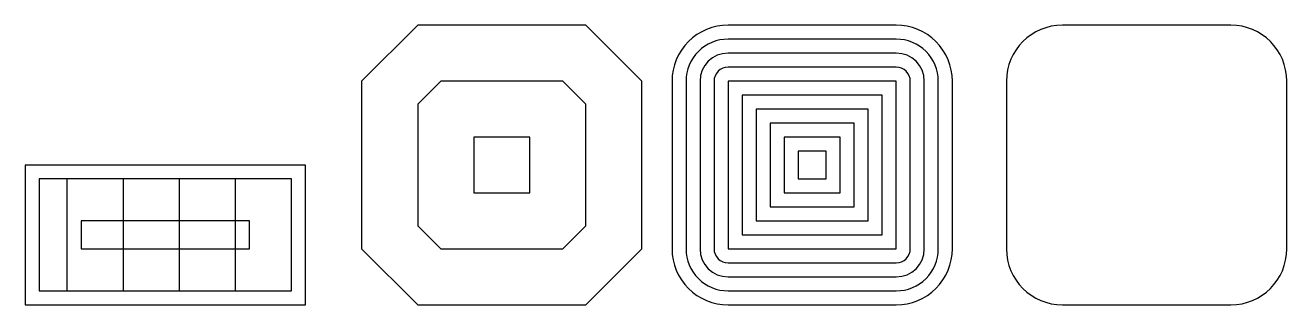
# Model space of a CAD drawing. Header units: millimetres. Extents: x 0 to 450, y 0 to 100.
import ezdxf

# ---------------------------------------------------------------- set-up
doc = ezdxf.new("R2010")
doc.units = ezdxf.units.MM

msp = doc.modelspace()

# ---------------------------------------------------------------- linework, layer by layer
for p, q in [((430, 100), (370, 100)), ((310.71, 90), (250.71, 90)), ((240.71, 80), (240.71, 20)), ((320.71, 20), (320.71, 80)), ((350, 80), (350, 20)), ((450, 20), (450, 80)), ((95, 45), (5, 45)), ((5, 45), (5, 5)), ((15, 5), (15, 45)), ((35, 5), (35, 45)), ((55, 5), (55, 45)), ((75, 5), (75, 45)), ((95, 5), (95, 45)), ((80, 30), (20, 30)), ((20, 30), (20, 20)), ((80, 20), (80, 30)), ((20, 20), (80, 20)), ((250.71, 10), (310.71, 10)), ((5, 5), (95, 5)), ((370, 0), (430, 0))]:
    msp.add_line(p, q)
for points in [[(120, 20), (140, 0), (200, 0), (220, 20), (220, 80), (200, 100), (140, 100), (120, 80)], [(140, 28.28), (148.28, 20), (191.72, 20), (200, 28.28), (200, 71.72), (191.72, 80), (148.28, 80), (140, 71.72)], [(250.71, 20), (310.71, 20), (310.71, 80), (250.71, 80)], [(255.71, 25), (305.71, 25), (305.71, 75), (255.71, 75)], [(260.71, 30), (300.71, 30), (300.71, 70), (260.71, 70)], [(265.71, 35), (295.71, 35), (295.71, 65), (265.71, 65)], [(160, 40), (180, 40), (180, 60), (160, 60)], [(270.71, 40), (290.71, 40), (290.71, 60), (270.71, 60)], [(275.71, 45), (285.71, 45), (285.71, 55), (275.71, 55)], [(0, 0), (100, 0), (100, 50), (0, 50)]]:
    msp.add_lwpolyline(points, close=True)
for points in [[(230.71, 20, 0.414214), (250.71, 0), (310.71, 0, 0.414214), (330.71, 20), (330.71, 80, 0.414214), (310.71, 100), (250.71, 100, 0.414214), (230.71, 80)], [(235.71, 20, 0.414214), (250.71, 5), (310.71, 5, 0.414214), (325.71, 20), (325.71, 80, 0.414214), (310.71, 95), (250.71, 95, 0.414214), (235.71, 80)], [(245.71, 20, 0.414214), (250.71, 15), (310.71, 15, 0.414214), (315.71, 20), (315.71, 80, 0.414214), (310.71, 85), (250.71, 85, 0.414214), (245.71, 80)]]:
    msp.add_lwpolyline(points, format="xyb", close=True)
for centre, radius, start, end in [((370, 80), 20, 90, 180), ((430, 80), 20, 0, 90), ((250.71, 80), 10, 90, 180), ((310.71, 80), 10, 0, 90), ((250.71, 20), 10, 180, 270), ((310.71, 20), 10, 270, 0), ((370, 20), 20, 180, 270), ((430, 20), 20, 270, 0)]:
    msp.add_arc(centre, radius, start, end)

doc.saveas('drawing.dxf')
